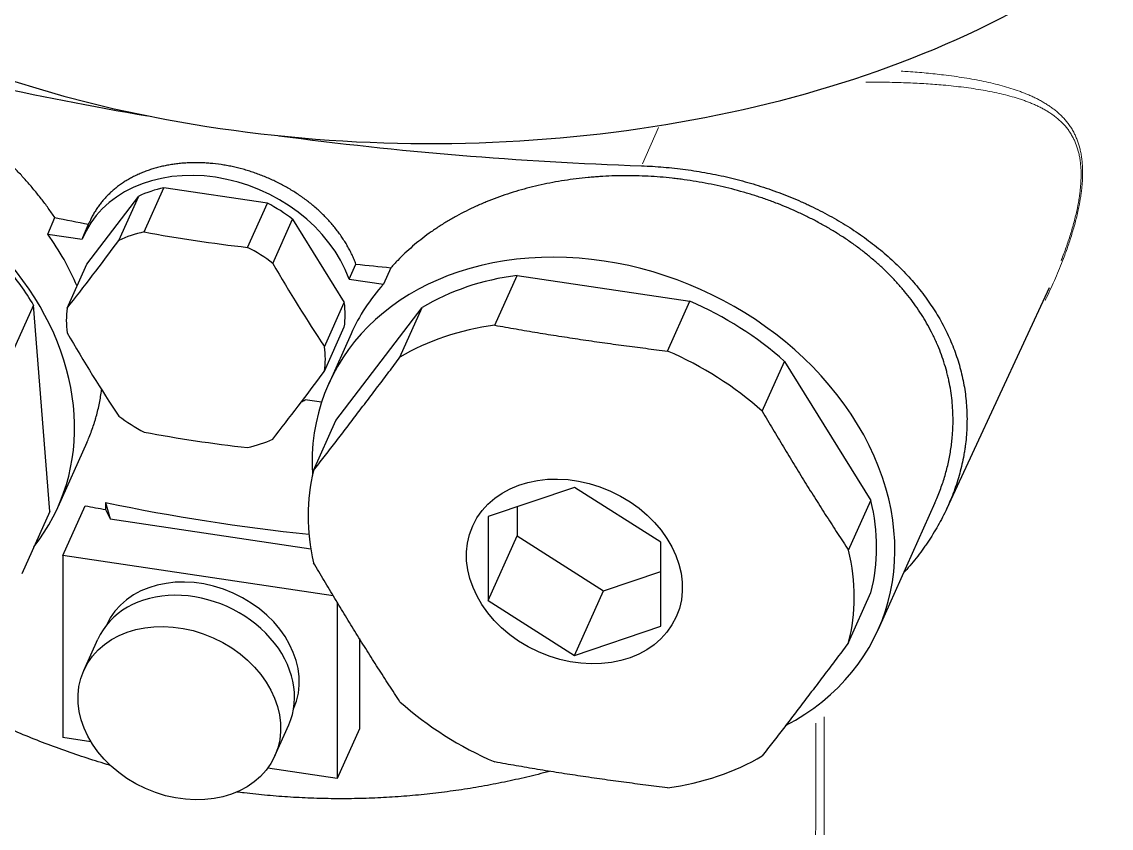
# Model space of a CAD drawing. Header units: millimetres. Extents: x 0 to 89100, y 0 to 63000.
# Drawn here: x 72121.01 to 72157.66, y 56230.15 to 56257.29 of the extents above; entities that cross this region are included whole.
import ezdxf

# ---------------------------------------------------------------- set-up
doc = ezdxf.new("R2010")
doc.units = ezdxf.units.MM
doc.header["$LTSCALE"] = 150
doc.layers.add('Visible', color=7, linetype='Continuous', lineweight=25)
doc.layers.add('Visible Narrow', color=7, linetype='Continuous', lineweight=18)

msp = doc.modelspace()

# ---------------------------------------------------------------- linework, layer by layer
at = {"layer": 'Visible'}
for p, q in [((72125.124, 56250.214), (72125.79, 56251.701)), ((72129.272, 56251.182), (72125.79, 56251.701)), ((72123.202, 56249.132), (72124.943, 56251.415)), ((72124.277, 56249.928), (72124.943, 56251.415)), ((72128.606, 56249.694), (72129.272, 56251.182)), ((72121.885, 56250.141), (72122.124, 56250.695)), ((72123.064, 56250.026), (72123.28, 56250.528)), ((72129.453, 56249.156), (72130.119, 56250.643)), ((72130.119, 56250.643), (72131.86, 56247.84)), ((72121.885, 56250.141), (72123.04, 56249.968)), ((72122.536, 56247.645), (72123.202, 56249.132)), ((72132.022, 56248.628), (72132.251, 56249.133)), ((72133.427, 56249.008), (72133.177, 56248.456)), ((72136.919, 56247.075), (72137.67, 56248.752)), ((72137.67, 56248.752), (72143.483, 56247.884)), ((72132.022, 56248.628), (72133.177, 56248.456)), ((72152.123, 56240.898), (72155.584, 56248.342)), ((72121.406, 56247.753), (72120.468, 56245.657)), ((72121.95, 56240.806), (72121.406, 56247.753)), ((72131.194, 56246.352), (72131.86, 56247.84)), ((72131.577, 56243.864), (72134.484, 56247.676)), ((72133.733, 56245.999), (72134.484, 56247.676)), ((72142.732, 56246.207), (72143.483, 56247.884)), ((72131.194, 56245.528), (72131.86, 56247.015)), ((72132.086, 56246.784), (72131.336, 56245.107)), ((72145.919, 56244.18), (72146.67, 56245.857)), ((72146.67, 56245.857), (72149.576, 56241.178)), ((72131.094, 56244.48), (72130.547, 56244.561)), ((72130.826, 56242.187), (72131.577, 56243.864)), ((72123.2, 56243.129), (72122.225, 56240.95)), ((72139.601, 56241.618), (72136.696, 56240.637)), ((72142.505, 56239.77), (72139.601, 56241.618)), ((72122.394, 56239.321), (72123.146, 56240.998)), ((72123.832, 56241.11), (72123.832, 56240.877)), ((72123.832, 56241.11), (72123.985, 56240.56)), ((72137.672, 56240.967), (72137.672, 56239.989)), ((72148.825, 56239.501), (72149.576, 56241.178)), ((72151.726, 56241.094), (72149.818, 56236.832)), ((72121.95, 56240.806), (72121.011, 56238.71)), ((72123.832, 56240.877), (72123.985, 56240.56)), ((72136.696, 56240.637), (72136.696, 56237.809)), ((72123.985, 56240.56), (72130.733, 56239.553)), ((72136.696, 56237.809), (72137.672, 56239.989)), ((72137.672, 56239.989), (72140.577, 56238.141)), ((72142.505, 56236.942), (72142.505, 56239.77)), ((72131.49, 56237.963), (72122.394, 56239.321)), ((72122.394, 56239.321), (72122.394, 56233.197)), ((72140.577, 56238.141), (72142.505, 56238.792)), ((72139.601, 56235.961), (72140.577, 56238.141)), ((72148.825, 56236.398), (72149.576, 56238.075)), ((72131.616, 56237.754), (72131.616, 56231.821)), ((72136.696, 56237.809), (72139.601, 56235.961)), ((72139.601, 56235.961), (72142.505, 56236.942)), ((72123.098, 56235.458), (72123.568, 56236.506)), ((72132.368, 56236.53), (72132.368, 56233.498)), ((72129.523, 56232.581), (72129.993, 56233.629)), ((72132.368, 56233.498), (72131.616, 56231.821)), ((72123.339, 56233.056), (72122.394, 56233.197)), ((72131.616, 56231.821), (72129.282, 56232.169))]:
    msp.add_line(p, q, dxfattribs=at)
for centre, major_axis, ratio, start_param, end_param in [((68289.516, 57194.934), (-6187.5, 0), 0.57735, 6.096202, 9.616876), ((68289.516, 57194.934), (6112.5, 0), 0.57735, 4.532673, 6.283185), ((72134.758, 56269.848), (-28.854, 0), 0.57735, 0.268979, 2.312349), ((72146.49, 56296.182), (-75, -0.203), 0.584246, 1.125084, 1.281998), ((72112.984, 56245.088), (-9.241, 4.138), 0.790511, 2.946395, 6.478383), ((72146.49, 56296.182), (-75, -0.203), 0.584246, 1.3429, 1.507409), ((72127.531, 56248.073), (-4.449, 1.992), 0.790511, 3.794546, 6.310606), ((72127.531, 56248.073), (4.107, -1.839), 0.790511, 2.322121, 2.547043), ((72127.531, 56248.073), (4.107, -1.839), 0.790511, 1.274924, 1.499846), ((72146.49, 56292.18), (-75, -0.203), 0.584246, 1.238341, 1.254277), ((72113.735, 56246.764), (-9.241, 4.138), 0.790511, 3.852385, 4.070811), ((72126.865, 56246.586), (4.107, -1.839), 0.790511, 2.322121, 2.547043), ((72134.289, 56266.534), (29.715, 0), 0.57735, 4.398861, 4.519981), ((72130.83, 56265.366), (-15.949, -25.072), 0.111701, 0.859254, 0.980374), ((72126.865, 56246.586), (4.107, -1.839), 0.790511, 1.274924, 1.499846), ((72140.577, 56240.969), (-9.241, 4.138), 0.790511, 2.586185, 6.673441), ((72112.984, 56245.088), (-9.07, 4.061), 0.790511, 3.986298, 4.157772), ((72137.747, 56264.334), (-9.506, 28.153), 0.465649, 1.97648, 2.0976), ((72146.49, 56292.18), (-75, -0.203), 0.584246, 1.378208, 1.394152), ((72140.577, 56240.969), (8.659, -3.877), 0.790511, 2.232945, 2.63622), ((72141.327, 56242.646), (-9.241, 4.138), 0.790511, 6.034341, 6.283185), ((72126.865, 56246.586), (-4.107, 1.839), 0.790511, 0.227726, 0.452648), ((72127.531, 56248.073), (4.107, -1.839), 0.790511, 0.227726, 0.452648), ((72140.577, 56240.969), (8.659, -3.877), 0.790511, 1.185747, 1.589022), ((72130.83, 56261.998), (-9.506, 28.153), 0.465649, 1.97648, 2.0976), ((72139.826, 56239.292), (-8.659, 3.877), 0.790511, 5.374537, 5.777812), ((72126.865, 56246.586), (4.107, -1.839), 0.790511, 0.227726, 0.452648), ((72139.826, 56239.292), (-8.659, 3.877), 0.790511, 4.32734, 4.730615), ((72137.747, 56260.966), (-15.949, -25.072), 0.111701, 0.859254, 0.980374), ((72127.531, 56248.073), (-4.449, 1.992), 0.790511, 2.567968, 2.604143), ((72126.865, 56246.586), (4.107, -1.839), 0.790511, 4.416516, 4.641438), ((72134.289, 56259.798), (-29.715, 0), 0.57735, 1.257269, 1.378388), ((72126.865, 56246.586), (-4.107, 1.839), 0.790511, 2.322121, 2.547043), ((72139.826, 56239.292), (-8.659, 3.877), 0.790511, 0.13855, 0.541824), ((72146.49, 56282.149), (-75, 0), 0.57735, 1.254286, 1.263947), ((72146.49, 56317.692), (46.871, 66.057), 0.886369, 3.509754, 3.604121), ((72140.577, 56240.969), (8.659, -3.877), 0.790511, 0.13855, 0.541824), ((72139.826, 56239.292), (8.659, -3.877), 0.790511, 0.13855, 0.541824), ((72127.005, 56235.571), (-3.149, 1.41), 0.790511, 3.141624, 6.283154), ((72126.78, 56235.068), (3.212, -1.438), 0.790511, 0, 3.141593), ((72139.826, 56239.292), (8.659, -3.877), 0.790511, 4.32734, 4.730615), ((72139.826, 56239.292), (8.659, -3.877), 0.790511, 5.374537, 5.777812)]:
    msp.add_ellipse(centre, major_axis=major_axis, ratio=ratio, start_param=start_param, end_param=end_param, dxfattribs=at)
for centre, major_axis in [((72139.601, 56238.789), (3.423, -1.532)), ((72126.311, 56234.02), (-3.212, 1.438))]:
    msp.add_ellipse(centre, major_axis=major_axis, ratio=0.790511, dxfattribs=at)
for points, knots in [([(72122.124, 56250.695), (72122.052, 56250.802), (72121.978, 56250.908), (72121.901, 56251.014), (72121.825, 56251.119), (72121.747, 56251.224), (72121.666, 56251.328), (72121.586, 56251.431), (72121.504, 56251.534), (72121.419, 56251.635), (72121.335, 56251.736), (72121.25, 56251.837), (72121.162, 56251.936), (72121.118, 56251.985), (72121.074, 56252.035), (72121.029, 56252.083), (72120.985, 56252.132), (72120.94, 56252.181), (72120.894, 56252.229), (72120.803, 56252.326), (72120.71, 56252.422), (72120.615, 56252.517), (72120.52, 56252.612), (72120.423, 56252.706), (72120.325, 56252.799), (72120.227, 56252.891), (72120.127, 56252.983), (72120.025, 56253.073), (72119.924, 56253.163), (72119.82, 56253.252), (72119.716, 56253.34), (72119.611, 56253.428), (72119.505, 56253.514), (72119.398, 56253.599), (72119.29, 56253.683), (72119.182, 56253.767), (72119.072, 56253.848), (72118.962, 56253.93), (72118.852, 56254.01), (72118.74, 56254.089), (72118.628, 56254.167), (72118.515, 56254.244), (72118.401, 56254.32), (72118.288, 56254.395), (72118.173, 56254.468), (72118.058, 56254.54), (72118, 56254.576), (72117.943, 56254.611), (72117.885, 56254.646), (72117.827, 56254.681), (72117.768, 56254.716), (72117.71, 56254.75), (72117.593, 56254.819), (72117.476, 56254.885), (72117.357, 56254.95), (72117.239, 56255.016), (72117.12, 56255.079), (72117, 56255.141), (72116.88, 56255.202), (72116.76, 56255.262), (72116.639, 56255.32), (72116.518, 56255.378), (72116.397, 56255.435), (72116.276, 56255.489), (72116.154, 56255.543), (72116.033, 56255.596), (72115.91, 56255.647), (72115.788, 56255.698), (72115.666, 56255.746), (72115.543, 56255.793), (72115.421, 56255.84), (72115.298, 56255.886), (72115.175, 56255.929), (72115.053, 56255.972), (72114.93, 56256.013), (72114.807, 56256.053), (72114.684, 56256.092), (72114.562, 56256.13), (72114.439, 56256.165), (72114.316, 56256.201), (72114.194, 56256.234), (72114.071, 56256.266), (72113.949, 56256.297), (72113.827, 56256.327), (72113.705, 56256.355), (72113.583, 56256.382), (72113.462, 56256.408), (72113.34, 56256.432), (72113.219, 56256.455), (72113.098, 56256.477), (72112.978, 56256.497), (72112.918, 56256.507), (72112.858, 56256.516), (72112.798, 56256.525), (72112.738, 56256.534), (72112.678, 56256.542), (72112.618, 56256.55), (72112.499, 56256.565), (72112.38, 56256.579), (72112.262, 56256.591), (72112.143, 56256.602), (72112.025, 56256.612), (72111.907, 56256.62), (72111.79, 56256.627), (72111.673, 56256.633), (72111.557, 56256.636), (72111.441, 56256.639), (72111.326, 56256.641), (72111.211, 56256.64), (72111.097, 56256.639), (72110.983, 56256.636), (72110.87, 56256.631), (72110.758, 56256.626), (72110.646, 56256.619), (72110.535, 56256.61), (72110.425, 56256.601), (72110.315, 56256.59), (72110.207, 56256.577), (72110.099, 56256.563), (72109.992, 56256.548), (72109.886, 56256.53), (72109.781, 56256.513), (72109.676, 56256.494), (72109.573, 56256.472), (72109.47, 56256.451), (72109.369, 56256.427), (72109.269, 56256.401), (72109.169, 56256.376), (72109.07, 56256.348), (72108.973, 56256.319), (72108.875, 56256.289), (72108.778, 56256.257), (72108.683, 56256.223), (72108.588, 56256.189), (72108.494, 56256.153), (72108.402, 56256.115), (72108.31, 56256.077), (72108.219, 56256.036), (72108.13, 56255.994), (72108.041, 56255.952), (72107.953, 56255.907), (72107.867, 56255.861), (72107.781, 56255.815), (72107.697, 56255.766), (72107.614, 56255.716), (72107.532, 56255.665), (72107.451, 56255.613), (72107.372, 56255.558), (72107.293, 56255.504), (72107.216, 56255.448), (72107.141, 56255.389), (72107.066, 56255.331), (72106.992, 56255.271), (72106.921, 56255.209), (72106.85, 56255.147), (72106.78, 56255.083), (72106.713, 56255.017), (72106.646, 56254.952), (72106.581, 56254.884), (72106.517, 56254.814), (72106.454, 56254.745), (72106.392, 56254.673), (72106.332, 56254.6), (72106.273, 56254.526), (72106.215, 56254.451), (72106.159, 56254.373), (72106.104, 56254.296), (72106.05, 56254.217), (72105.999, 56254.136), (72105.948, 56254.055), (72105.898, 56253.972), (72105.851, 56253.887), (72105.804, 56253.803), (72105.76, 56253.717), (72105.717, 56253.629), (72105.694, 56253.582), (72105.672, 56253.535), (72105.651, 56253.487)], [0, 0, 0, 0, 0.547644, 0.547644, 0.547644, 1.094741, 1.094741, 1.094741, 1.640833, 1.640833, 1.640833, 2.185491, 2.185491, 2.185491, 2.457159, 2.457159, 2.457159, 2.728789, 2.728789, 2.728789, 3.27345, 3.27345, 3.27345, 3.819671, 3.819671, 3.819671, 4.367033, 4.367033, 4.367033, 4.915084, 4.915084, 4.915084, 5.463354, 5.463354, 5.463354, 6.011361, 6.011361, 6.011361, 6.558632, 6.558632, 6.558632, 7.104713, 7.104713, 7.104713, 7.649179, 7.649179, 7.649179, 7.920721, 7.920721, 7.920721, 8.192309, 8.192309, 8.192309, 8.736022, 8.736022, 8.736022, 9.280095, 9.280095, 9.280095, 9.824087, 9.824087, 9.824087, 10.367559, 10.367559, 10.367559, 10.910508, 10.910508, 10.910508, 11.453615, 11.453615, 11.453615, 11.996536, 11.996536, 11.996536, 12.539395, 12.539395, 12.539395, 13.082219, 13.082219, 13.082219, 13.625021, 13.625021, 13.625021, 14.167842, 14.167842, 14.167842, 14.710926, 14.710926, 14.710926, 15.254109, 15.254109, 15.254109, 15.525609, 15.525609, 15.525609, 15.797128, 15.797128, 15.797128, 16.341468, 16.341468, 16.341468, 16.887358, 16.887358, 16.887358, 17.434433, 17.434433, 17.434433, 17.982297, 17.982297, 17.982297, 18.53053, 18.53053, 18.53053, 19.078704, 19.078704, 19.078704, 19.626388, 19.626388, 19.626388, 20.173162, 20.173162, 20.173162, 20.718623, 20.718623, 20.718623, 21.2624, 21.2624, 21.2624, 21.806164, 21.806164, 21.806164, 22.351644, 22.351644, 22.351644, 22.898431, 22.898431, 22.898431, 23.446093, 23.446093, 23.446093, 23.994184, 23.994184, 23.994184, 24.542258, 24.542258, 24.542258, 25.089877, 25.089877, 25.089877, 25.636625, 25.636625, 25.636625, 26.182115, 26.182115, 26.182115, 26.726004, 26.726004, 26.726004, 27.269607, 27.269607, 27.269607, 27.814874, 27.814874, 27.814874, 28.361352, 28.361352, 28.361352, 28.908552, 28.908552, 28.908552, 29.455976, 29.455976, 29.455976, 30.003137, 30.003137, 30.003137, 30.294531, 30.294531, 30.294531, 30.294531]), ([(72132.251, 56249.133), (72132.232, 56249.185), (72132.211, 56249.237), (72132.189, 56249.289), (72132.167, 56249.34), (72132.144, 56249.392), (72132.12, 56249.443), (72132.096, 56249.494), (72132.07, 56249.545), (72132.044, 56249.595), (72132.018, 56249.646), (72131.99, 56249.696), (72131.961, 56249.746), (72131.933, 56249.796), (72131.903, 56249.845), (72131.872, 56249.894), (72131.842, 56249.943), (72131.81, 56249.992), (72131.777, 56250.04), (72131.761, 56250.064), (72131.744, 56250.088), (72131.728, 56250.112), (72131.711, 56250.136), (72131.694, 56250.159), (72131.676, 56250.183), (72131.641, 56250.23), (72131.606, 56250.277), (72131.569, 56250.324), (72131.532, 56250.37), (72131.494, 56250.416), (72131.455, 56250.462), (72131.416, 56250.508), (72131.376, 56250.553), (72131.335, 56250.597), (72131.294, 56250.642), (72131.253, 56250.686), (72131.21, 56250.73), (72131.167, 56250.773), (72131.124, 56250.816), (72131.079, 56250.859), (72131.035, 56250.901), (72130.989, 56250.943), (72130.943, 56250.984), (72130.897, 56251.025), (72130.85, 56251.066), (72130.802, 56251.106), (72130.754, 56251.146), (72130.706, 56251.185), (72130.657, 56251.223), (72130.608, 56251.261), (72130.558, 56251.299), (72130.507, 56251.336), (72130.482, 56251.354), (72130.457, 56251.373), (72130.431, 56251.391), (72130.406, 56251.409), (72130.38, 56251.427), (72130.354, 56251.444), (72130.303, 56251.48), (72130.25, 56251.514), (72130.197, 56251.548), (72130.144, 56251.583), (72130.09, 56251.616), (72130.035, 56251.648), (72129.981, 56251.681), (72129.925, 56251.713), (72129.87, 56251.744), (72129.814, 56251.775), (72129.757, 56251.805), (72129.701, 56251.835), (72129.644, 56251.864), (72129.586, 56251.893), (72129.528, 56251.921), (72129.471, 56251.948), (72129.412, 56251.975), (72129.354, 56252.001), (72129.295, 56252.027), (72129.236, 56252.052), (72129.177, 56252.077), (72129.117, 56252.101), (72129.058, 56252.124), (72128.998, 56252.146), (72128.938, 56252.169), (72128.878, 56252.19), (72128.818, 56252.211), (72128.788, 56252.221), (72128.757, 56252.231), (72128.727, 56252.241), (72128.697, 56252.251), (72128.667, 56252.26), (72128.636, 56252.269), (72128.576, 56252.288), (72128.515, 56252.306), (72128.454, 56252.323), (72128.332, 56252.356), (72128.209, 56252.386), (72128.086, 56252.412), (72128.025, 56252.425), (72127.963, 56252.437), (72127.902, 56252.448), (72127.84, 56252.459), (72127.779, 56252.469), (72127.717, 56252.479), (72127.594, 56252.497), (72127.471, 56252.511), (72127.348, 56252.522), (72127.287, 56252.527), (72127.226, 56252.532), (72127.164, 56252.535), (72127.103, 56252.538), (72127.043, 56252.541), (72126.982, 56252.542), (72126.861, 56252.545), (72126.74, 56252.543), (72126.62, 56252.538), (72126.56, 56252.535), (72126.5, 56252.532), (72126.441, 56252.527), (72126.381, 56252.522), (72126.322, 56252.517), (72126.263, 56252.51), (72126.204, 56252.503), (72126.146, 56252.496), (72126.088, 56252.487), (72126.03, 56252.478), (72125.973, 56252.469), (72125.915, 56252.458), (72125.858, 56252.447), (72125.802, 56252.436), (72125.746, 56252.423), (72125.69, 56252.411), (72125.634, 56252.397), (72125.58, 56252.382), (72125.525, 56252.368), (72125.471, 56252.352), (72125.417, 56252.336), (72125.364, 56252.319), (72125.311, 56252.302), (72125.259, 56252.284), (72125.233, 56252.275), (72125.207, 56252.265), (72125.181, 56252.256), (72125.155, 56252.246), (72125.13, 56252.236), (72125.105, 56252.226), (72125.054, 56252.206), (72125.003, 56252.185), (72124.954, 56252.163), (72124.904, 56252.141), (72124.855, 56252.118), (72124.807, 56252.094), (72124.759, 56252.07), (72124.712, 56252.045), (72124.665, 56252.019), (72124.618, 56251.993), (72124.572, 56251.966), (72124.527, 56251.939), (72124.482, 56251.911), (72124.438, 56251.883), (72124.394, 56251.853), (72124.351, 56251.824), (72124.308, 56251.794), (72124.267, 56251.763), (72124.225, 56251.732), (72124.184, 56251.7), (72124.145, 56251.667), (72124.105, 56251.635), (72124.066, 56251.601), (72124.029, 56251.567), (72123.991, 56251.533), (72123.954, 56251.498), (72123.918, 56251.463), (72123.901, 56251.445), (72123.883, 56251.427), (72123.866, 56251.409), (72123.848, 56251.391), (72123.831, 56251.372), (72123.814, 56251.354), (72123.78, 56251.317), (72123.748, 56251.279), (72123.716, 56251.24), (72123.684, 56251.202), (72123.653, 56251.162), (72123.624, 56251.122), (72123.594, 56251.082), (72123.565, 56251.042), (72123.537, 56251), (72123.51, 56250.959), (72123.483, 56250.917), (72123.458, 56250.874), (72123.432, 56250.832), (72123.408, 56250.788), (72123.384, 56250.745), (72123.361, 56250.701), (72123.339, 56250.656), (72123.318, 56250.611), (72123.305, 56250.584), (72123.292, 56250.556), (72123.28, 56250.528)], [0, 0, 0, 0, 0.256814, 0.256814, 0.256814, 0.513728, 0.513728, 0.513728, 0.77053, 0.77053, 0.77053, 1.027013, 1.027013, 1.027013, 1.282976, 1.282976, 1.282976, 1.538232, 1.538232, 1.538232, 1.665541, 1.665541, 1.665541, 1.792857, 1.792857, 1.792857, 2.048122, 2.048122, 2.048122, 2.30409, 2.30409, 2.30409, 2.560575, 2.560575, 2.560575, 2.817378, 2.817378, 2.817378, 3.07429, 3.07429, 3.07429, 3.331103, 3.331103, 3.331103, 3.587609, 3.587609, 3.587609, 3.843607, 3.843607, 3.843607, 4.098911, 4.098911, 4.098911, 4.226249, 4.226249, 4.226249, 4.353539, 4.353539, 4.353539, 4.608755, 4.608755, 4.608755, 4.864686, 4.864686, 4.864686, 5.121146, 5.121146, 5.121146, 5.377937, 5.377937, 5.377937, 5.634849, 5.634849, 5.634849, 5.891672, 5.891672, 5.891672, 6.148199, 6.148199, 6.148199, 6.404229, 6.404229, 6.404229, 6.659574, 6.659574, 6.659574, 6.786937, 6.786937, 6.786937, 6.914156, 6.914156, 6.914156, 7.168678, 7.168678, 7.168678, 7.67759, 7.67759, 7.67759, 7.932004, 7.932004, 7.932004, 8.186406, 8.186406, 8.186406, 8.695252, 8.695252, 8.695252, 8.949838, 8.949838, 8.949838, 9.204386, 9.204386, 9.204386, 9.714463, 9.714463, 9.714463, 9.97056, 9.97056, 9.97056, 10.227132, 10.227132, 10.227132, 10.483977, 10.483977, 10.483977, 10.740887, 10.740887, 10.740887, 10.99765, 10.99765, 10.99765, 11.254061, 11.254061, 11.254061, 11.50992, 11.50992, 11.50992, 11.765043, 11.765043, 11.765043, 11.892304, 11.892304, 11.892304, 12.019694, 12.019694, 12.019694, 12.275086, 12.275086, 12.275086, 12.531151, 12.531151, 12.531151, 12.787702, 12.787702, 12.787702, 13.044537, 13.044537, 13.044537, 13.301447, 13.301447, 13.301447, 13.558224, 13.558224, 13.558224, 13.81466, 13.81466, 13.81466, 14.070556, 14.070556, 14.070556, 14.32573, 14.32573, 14.32573, 14.453004, 14.453004, 14.453004, 14.580324, 14.580324, 14.580324, 14.83541, 14.83541, 14.83541, 15.090934, 15.090934, 15.090934, 15.3467, 15.3467, 15.3467, 15.602505, 15.602505, 15.602505, 15.858147, 15.858147, 15.858147, 16.113426, 16.113426, 16.113426, 16.270442, 16.270442, 16.270442, 16.270442]), ([(72141.857, 56252.439), (72142.105, 56252.43), (72142.352, 56252.416), (72142.599, 56252.395), (72142.723, 56252.384), (72142.847, 56252.373), (72142.97, 56252.359), (72143.093, 56252.346), (72143.216, 56252.331), (72143.339, 56252.314), (72143.462, 56252.298), (72143.585, 56252.28), (72143.707, 56252.26), (72143.83, 56252.241), (72143.953, 56252.22), (72144.075, 56252.197), (72144.197, 56252.174), (72144.319, 56252.15), (72144.44, 56252.125), (72144.562, 56252.099), (72144.683, 56252.072), (72144.804, 56252.043), (72144.924, 56252.015), (72145.045, 56251.985), (72145.164, 56251.953), (72145.284, 56251.921), (72145.403, 56251.888), (72145.521, 56251.854), (72145.639, 56251.819), (72145.757, 56251.783), (72145.874, 56251.746), (72145.99, 56251.709), (72146.106, 56251.67), (72146.221, 56251.63), (72146.336, 56251.589), (72146.451, 56251.548), (72146.564, 56251.505), (72146.677, 56251.462), (72146.789, 56251.418), (72146.9, 56251.372), (72147.011, 56251.326), (72147.121, 56251.279), (72147.23, 56251.231), (72147.285, 56251.207), (72147.339, 56251.183), (72147.393, 56251.158), (72147.446, 56251.133), (72147.5, 56251.108), (72147.553, 56251.083), (72147.66, 56251.032), (72147.766, 56250.98), (72147.871, 56250.926), (72147.976, 56250.872), (72148.08, 56250.817), (72148.183, 56250.761), (72148.286, 56250.704), (72148.387, 56250.647), (72148.488, 56250.588), (72148.589, 56250.528), (72148.688, 56250.468), (72148.786, 56250.406), (72148.884, 56250.345), (72148.981, 56250.282), (72149.076, 56250.217), (72149.172, 56250.153), (72149.266, 56250.087), (72149.358, 56250.021), (72149.451, 56249.954), (72149.542, 56249.886), (72149.632, 56249.817), (72149.721, 56249.748), (72149.809, 56249.678), (72149.896, 56249.606), (72149.982, 56249.535), (72150.067, 56249.462), (72150.15, 56249.389), (72150.233, 56249.315), (72150.314, 56249.241), (72150.394, 56249.165), (72150.473, 56249.09), (72150.551, 56249.013), (72150.627, 56248.936), (72150.703, 56248.858), (72150.778, 56248.779), (72150.85, 56248.7), (72150.923, 56248.62), (72150.994, 56248.539), (72151.063, 56248.457), (72151.133, 56248.374), (72151.201, 56248.291), (72151.266, 56248.207), (72151.332, 56248.123), (72151.396, 56248.037), (72151.458, 56247.951), (72151.52, 56247.865), (72151.58, 56247.777), (72151.638, 56247.689), (72151.697, 56247.601), (72151.753, 56247.512), (72151.807, 56247.422), (72151.861, 56247.332), (72151.913, 56247.241), (72151.963, 56247.15), (72152.013, 56247.058), (72152.061, 56246.966), (72152.106, 56246.873), (72152.152, 56246.78), (72152.195, 56246.686), (72152.237, 56246.592), (72152.278, 56246.498), (72152.317, 56246.403), (72152.354, 56246.308), (72152.391, 56246.213), (72152.425, 56246.117), (72152.458, 56246.021), (72152.49, 56245.924), (72152.52, 56245.827), (72152.548, 56245.73), (72152.576, 56245.632), (72152.602, 56245.534), (72152.626, 56245.435), (72152.649, 56245.336), (72152.671, 56245.237), (72152.69, 56245.137), (72152.709, 56245.037), (72152.725, 56244.936), (72152.74, 56244.835), (72152.754, 56244.735), (72152.766, 56244.633), (72152.776, 56244.532), (72152.786, 56244.43), (72152.793, 56244.329), (72152.798, 56244.227), (72152.803, 56244.125), (72152.806, 56244.023), (72152.806, 56243.921), (72152.806, 56243.819), (72152.804, 56243.716), (72152.8, 56243.614), (72152.796, 56243.512), (72152.789, 56243.41), (72152.78, 56243.308), (72152.771, 56243.206), (72152.759, 56243.104), (72152.746, 56243.003), (72152.739, 56242.952), (72152.732, 56242.902), (72152.724, 56242.851), (72152.716, 56242.8), (72152.707, 56242.75), (72152.698, 56242.699), (72152.68, 56242.598), (72152.659, 56242.497), (72152.637, 56242.396), (72152.614, 56242.295), (72152.589, 56242.194), (72152.561, 56242.093), (72152.534, 56241.992), (72152.504, 56241.892), (72152.472, 56241.792), (72152.44, 56241.692), (72152.406, 56241.592), (72152.369, 56241.492), (72152.333, 56241.393), (72152.294, 56241.294), (72152.253, 56241.196), (72152.213, 56241.097), (72152.17, 56240.999), (72152.124, 56240.902), (72152.079, 56240.805), (72152.032, 56240.708), (72151.983, 56240.612), (72151.933, 56240.516), (72151.882, 56240.421), (72151.828, 56240.327), (72151.775, 56240.233), (72151.72, 56240.139), (72151.662, 56240.047), (72151.605, 56239.954), (72151.546, 56239.863), (72151.485, 56239.772), (72151.455, 56239.727), (72151.424, 56239.682), (72151.392, 56239.637), (72151.361, 56239.592), (72151.329, 56239.547), (72151.297, 56239.503), (72151.232, 56239.414), (72151.165, 56239.326), (72151.096, 56239.239), (72151.027, 56239.151), (72150.957, 56239.065), (72150.884, 56238.98), (72150.815, 56238.898), (72150.743, 56238.817), (72150.671, 56238.737)], [0, 0, 0, 0, 0.992128, 0.992128, 0.992128, 1.48835, 1.48835, 1.48835, 1.984511, 1.984511, 1.984511, 2.481689, 2.481689, 2.481689, 2.980163, 2.980163, 2.980163, 3.479687, 3.479687, 3.479687, 3.979993, 3.979993, 3.979993, 4.480793, 4.480793, 4.480793, 4.981792, 4.981792, 4.981792, 5.482687, 5.482687, 5.482687, 5.983175, 5.983175, 5.983175, 6.482958, 6.482958, 6.482958, 6.981751, 6.981751, 6.981751, 7.479281, 7.479281, 7.479281, 7.727495, 7.727495, 7.727495, 7.975713, 7.975713, 7.975713, 8.473268, 8.473268, 8.473268, 8.972089, 8.972089, 8.972089, 9.471888, 9.471888, 9.471888, 9.972362, 9.972362, 9.972362, 10.473204, 10.473204, 10.473204, 10.974102, 10.974102, 10.974102, 11.474749, 11.474749, 11.474749, 11.974849, 11.974849, 11.974849, 12.47412, 12.47412, 12.47412, 12.9723, 12.9723, 12.9723, 13.469157, 13.469157, 13.469157, 13.965938, 13.965938, 13.965938, 14.464216, 14.464216, 14.464216, 14.963673, 14.963673, 14.963673, 15.463965, 15.463965, 15.463965, 15.964741, 15.964741, 15.964741, 16.465651, 16.465651, 16.465651, 16.96635, 16.96635, 16.96635, 17.466505, 17.466505, 17.466505, 17.965807, 17.965807, 17.965807, 18.463974, 18.463974, 18.463974, 18.960764, 18.960764, 18.960764, 19.457641, 19.457641, 19.457641, 19.956017, 19.956017, 19.956017, 20.45557, 20.45557, 20.45557, 20.955954, 20.955954, 20.955954, 21.456803, 21.456803, 21.456803, 21.957743, 21.957743, 21.957743, 22.458399, 22.458399, 22.458399, 22.958406, 22.958406, 22.958406, 23.457416, 23.457416, 23.457416, 23.955108, 23.955108, 23.955108, 24.203369, 24.203369, 24.203369, 24.451555, 24.451555, 24.451555, 24.949044, 24.949044, 24.949044, 25.447827, 25.447827, 25.447827, 25.947626, 25.947626, 25.947626, 26.448127, 26.448127, 26.448127, 26.948991, 26.948991, 26.948991, 27.449865, 27.449865, 27.449865, 27.950387, 27.950387, 27.950387, 28.450192, 28.450192, 28.450192, 28.948926, 28.948926, 28.948926, 29.446249, 29.446249, 29.446249, 29.694369, 29.694369, 29.694369, 29.942738, 29.942738, 29.942738, 30.440486, 30.440486, 30.440486, 30.939396, 30.939396, 30.939396, 31.419225, 31.419225, 31.419225, 31.419225]), ([(72152.337, 56243.878), (72152.337, 56243.989), (72152.334, 56244.1), (72152.328, 56244.21), (72152.323, 56244.321), (72152.314, 56244.431), (72152.302, 56244.541), (72152.291, 56244.651), (72152.277, 56244.76), (72152.259, 56244.869), (72152.242, 56244.979), (72152.222, 56245.087), (72152.199, 56245.196), (72152.188, 56245.25), (72152.176, 56245.304), (72152.163, 56245.358), (72152.15, 56245.411), (72152.137, 56245.465), (72152.122, 56245.519), (72152.094, 56245.626), (72152.063, 56245.732), (72152.028, 56245.838), (72151.994, 56245.944), (72151.958, 56246.05), (72151.918, 56246.154), (72151.879, 56246.258), (72151.836, 56246.362), (72151.792, 56246.465), (72151.769, 56246.516), (72151.746, 56246.567), (72151.722, 56246.618), (72151.699, 56246.669), (72151.674, 56246.72), (72151.649, 56246.77), (72151.599, 56246.872), (72151.546, 56246.972), (72151.491, 56247.071), (72151.435, 56247.171), (72151.377, 56247.269), (72151.316, 56247.367), (72151.256, 56247.464), (72151.193, 56247.561), (72151.127, 56247.656), (72151.061, 56247.752), (72150.993, 56247.846), (72150.923, 56247.939), (72150.853, 56248.032), (72150.78, 56248.124), (72150.705, 56248.214), (72150.63, 56248.305), (72150.553, 56248.394), (72150.473, 56248.482), (72150.394, 56248.57), (72150.313, 56248.656), (72150.229, 56248.741), (72150.146, 56248.826), (72150.06, 56248.909), (72149.972, 56248.992), (72149.884, 56249.074), (72149.794, 56249.156), (72149.702, 56249.235), (72149.61, 56249.315), (72149.516, 56249.394), (72149.42, 56249.471), (72149.324, 56249.548), (72149.226, 56249.624), (72149.126, 56249.698), (72149.025, 56249.772), (72148.923, 56249.845), (72148.82, 56249.916), (72148.716, 56249.987), (72148.611, 56250.057), (72148.504, 56250.125), (72148.397, 56250.193), (72148.288, 56250.26), (72148.178, 56250.324), (72148.067, 56250.389), (72147.956, 56250.452), (72147.843, 56250.514), (72147.73, 56250.575), (72147.615, 56250.635), (72147.5, 56250.693), (72147.384, 56250.751), (72147.267, 56250.807), (72147.15, 56250.861), (72146.914, 56250.97), (72146.673, 56251.073), (72146.427, 56251.168), (72146.303, 56251.216), (72146.179, 56251.262), (72146.053, 56251.307), (72145.927, 56251.351), (72145.8, 56251.394), (72145.673, 56251.435), (72145.545, 56251.476), (72145.416, 56251.515), (72145.286, 56251.552), (72145.157, 56251.59), (72145.026, 56251.625), (72144.895, 56251.659), (72144.764, 56251.693), (72144.632, 56251.724), (72144.499, 56251.754), (72144.367, 56251.784), (72144.234, 56251.812), (72144.1, 56251.838), (72143.967, 56251.864), (72143.833, 56251.889), (72143.699, 56251.911), (72143.565, 56251.933), (72143.43, 56251.954), (72143.296, 56251.972), (72143.229, 56251.981), (72143.161, 56251.99), (72143.094, 56251.998), (72143.027, 56252.007), (72142.959, 56252.014), (72142.892, 56252.022), (72142.757, 56252.036), (72142.622, 56252.049), (72142.486, 56252.06), (72142.351, 56252.071), (72142.216, 56252.08), (72142.08, 56252.086), (72141.945, 56252.093), (72141.81, 56252.098), (72141.674, 56252.102), (72141.539, 56252.105), (72141.404, 56252.106), (72141.268, 56252.105), (72141.133, 56252.104), (72140.998, 56252.101), (72140.863, 56252.097), (72140.729, 56252.092), (72140.594, 56252.085), (72140.46, 56252.077), (72140.393, 56252.072), (72140.326, 56252.068), (72140.259, 56252.062), (72140.192, 56252.057), (72140.126, 56252.051), (72140.059, 56252.045), (72139.926, 56252.033), (72139.793, 56252.018), (72139.66, 56252.001), (72139.527, 56251.985), (72139.395, 56251.966), (72139.264, 56251.946), (72139.132, 56251.925), (72139.001, 56251.903), (72138.871, 56251.878), (72138.74, 56251.854), (72138.61, 56251.827), (72138.482, 56251.798), (72138.353, 56251.77), (72138.225, 56251.739), (72138.098, 56251.707), (72137.971, 56251.674), (72137.846, 56251.64), (72137.721, 56251.603), (72137.597, 56251.567), (72137.473, 56251.529), (72137.351, 56251.488), (72137.229, 56251.448), (72137.109, 56251.406), (72136.99, 56251.362), (72136.871, 56251.318), (72136.753, 56251.272), (72136.637, 56251.225), (72136.579, 56251.201), (72136.521, 56251.177), (72136.464, 56251.152), (72136.407, 56251.127), (72136.35, 56251.102), (72136.294, 56251.076), (72136.181, 56251.025), (72136.069, 56250.972), (72135.959, 56250.917), (72135.848, 56250.861), (72135.739, 56250.804), (72135.632, 56250.746), (72135.525, 56250.687), (72135.419, 56250.626), (72135.315, 56250.563), (72135.211, 56250.501), (72135.109, 56250.436), (72135.009, 56250.37), (72134.908, 56250.304), (72134.81, 56250.236), (72134.713, 56250.167), (72134.617, 56250.097), (72134.522, 56250.026), (72134.43, 56249.953), (72134.338, 56249.88), (72134.247, 56249.806), (72134.159, 56249.73), (72134.071, 56249.654), (72133.985, 56249.577), (72133.901, 56249.498), (72133.818, 56249.419), (72133.736, 56249.339), (72133.657, 56249.257), (72133.618, 56249.216), (72133.579, 56249.175), (72133.54, 56249.134), (72133.502, 56249.092), (72133.464, 56249.05), (72133.427, 56249.008)], [0, 0, 0, 0, 0.542884, 0.542884, 0.542884, 1.085794, 1.085794, 1.085794, 1.628685, 1.628685, 1.628685, 2.17173, 2.17173, 2.17173, 2.443161, 2.443161, 2.443161, 2.714596, 2.714596, 2.714596, 3.25791, 3.25791, 3.25791, 3.801433, 3.801433, 3.801433, 4.344685, 4.344685, 4.344685, 4.616109, 4.616109, 4.616109, 4.887813, 4.887813, 4.887813, 5.43222, 5.43222, 5.43222, 5.97764, 5.97764, 5.97764, 6.523652, 6.523652, 6.523652, 7.069803, 7.069803, 7.069803, 7.61562, 7.61562, 7.61562, 8.160623, 8.160623, 8.160623, 8.704343, 8.704343, 8.704343, 9.247772, 9.247772, 9.247772, 9.792838, 9.792838, 9.792838, 10.339235, 10.339235, 10.339235, 10.886587, 10.886587, 10.886587, 11.434483, 11.434483, 11.434483, 11.982493, 11.982493, 11.982493, 12.530177, 12.530177, 12.530177, 13.077096, 13.077096, 13.077096, 13.622819, 13.622819, 13.622819, 14.16694, 14.16694, 14.16694, 15.255235, 15.255235, 15.255235, 15.801595, 15.801595, 15.801595, 16.348946, 16.348946, 16.348946, 16.896867, 16.896867, 16.896867, 17.444928, 17.444928, 17.444928, 17.992698, 17.992698, 17.992698, 18.539757, 18.539757, 18.539757, 19.085704, 19.085704, 19.085704, 19.630171, 19.630171, 19.630171, 19.901745, 19.901745, 19.901745, 20.173136, 20.173136, 20.173136, 20.715964, 20.715964, 20.715964, 21.258691, 21.258691, 21.258691, 21.801401, 21.801401, 21.801401, 22.344126, 22.344126, 22.344126, 22.887104, 22.887104, 22.887104, 23.430209, 23.430209, 23.430209, 23.701677, 23.701677, 23.701677, 23.973126, 23.973126, 23.973126, 24.517356, 24.517356, 24.517356, 25.063208, 25.063208, 25.063208, 25.610259, 25.610259, 25.610259, 26.158056, 26.158056, 26.158056, 26.706128, 26.706128, 26.706128, 27.254006, 27.254006, 27.254006, 27.801224, 27.801224, 27.801224, 28.347343, 28.347343, 28.347343, 28.891957, 28.891957, 28.891957, 29.163585, 29.163585, 29.163585, 29.435167, 29.435167, 29.435167, 29.979729, 29.979729, 29.979729, 30.525835, 30.525835, 30.525835, 31.07306, 31.07306, 31.07306, 31.620946, 31.620946, 31.620946, 32.169021, 32.169021, 32.169021, 32.716803, 32.716803, 32.716803, 33.263821, 33.263821, 33.263821, 33.809626, 33.809626, 33.809626, 34.353802, 34.353802, 34.353802, 34.625282, 34.625282, 34.625282, 34.897099, 34.897099, 34.897099, 34.897099]), ([(72136.919, 56247.075), (72137.158, 56247.032), (72137.397, 56246.989), (72137.637, 56246.948), (72137.877, 56246.906), (72138.117, 56246.866), (72138.358, 56246.826), (72138.598, 56246.786), (72138.84, 56246.747), (72139.081, 56246.709), (72139.202, 56246.69), (72139.323, 56246.672), (72139.444, 56246.653), (72139.565, 56246.635), (72139.686, 56246.616), (72139.807, 56246.598), (72140.049, 56246.562), (72140.292, 56246.527), (72140.535, 56246.492), (72140.778, 56246.458), (72141.021, 56246.425), (72141.265, 56246.392), (72141.509, 56246.36), (72141.753, 56246.328), (72141.998, 56246.297), (72142.242, 56246.266), (72142.487, 56246.236), (72142.732, 56246.207)], [0, 0, 0, 0, 1.001074, 1.001074, 1.001074, 2.00226, 2.00226, 2.00226, 3.003465, 3.003465, 3.003465, 3.504049, 3.504049, 3.504049, 4.004609, 4.004609, 4.004609, 5.005639, 5.005639, 5.005639, 6.006706, 6.006706, 6.006706, 7.00786, 7.00786, 7.00786, 8.009049, 8.009049, 8.009049, 8.009049]), ([(72130.826, 56242.187), (72130.944, 56242.339), (72131.063, 56242.491), (72131.181, 56242.645), (72131.3, 56242.798), (72131.419, 56242.953), (72131.539, 56243.108), (72131.658, 56243.263), (72131.778, 56243.419), (72131.898, 56243.576), (72131.958, 56243.655), (72132.019, 56243.734), (72132.079, 56243.813), (72132.139, 56243.892), (72132.2, 56243.971), (72132.261, 56244.05), (72132.382, 56244.209), (72132.503, 56244.369), (72132.625, 56244.53), (72132.747, 56244.69), (72132.869, 56244.852), (72132.992, 56245.014), (72133.115, 56245.177), (72133.238, 56245.34), (72133.362, 56245.504), (72133.485, 56245.668), (72133.609, 56245.833), (72133.733, 56245.999)], [0, 0, 0, 0, 1.001074, 1.001074, 1.001074, 2.00226, 2.00226, 2.00226, 3.003465, 3.003465, 3.003465, 3.504049, 3.504049, 3.504049, 4.004609, 4.004609, 4.004609, 5.005639, 5.005639, 5.005639, 6.006706, 6.006706, 6.006706, 7.00786, 7.00786, 7.00786, 8.009049, 8.009049, 8.009049, 8.009049]), ([(72123.2, 56243.129), (72123.227, 56243.189), (72123.253, 56243.25), (72123.278, 56243.311), (72123.307, 56243.381), (72123.334, 56243.451), (72123.36, 56243.522), (72123.386, 56243.593), (72123.411, 56243.664), (72123.434, 56243.736), (72123.446, 56243.772), (72123.458, 56243.808), (72123.469, 56243.844), (72123.48, 56243.88), (72123.49, 56243.916), (72123.501, 56243.953), (72123.522, 56244.026), (72123.541, 56244.099), (72123.56, 56244.173), (72123.578, 56244.247), (72123.595, 56244.321), (72123.611, 56244.396), (72123.627, 56244.471), (72123.641, 56244.546), (72123.654, 56244.622), (72123.668, 56244.698), (72123.68, 56244.774), (72123.69, 56244.851), (72123.693, 56244.869), (72123.695, 56244.886), (72123.697, 56244.904)], [38.271832, 38.271832, 38.271832, 38.271832, 38.611185, 38.611185, 38.611185, 38.998557, 38.998557, 38.998557, 39.385114, 39.385114, 39.385114, 39.578049, 39.578049, 39.578049, 39.770998, 39.770998, 39.770998, 40.157316, 40.157316, 40.157316, 40.544068, 40.544068, 40.544068, 40.931098, 40.931098, 40.931098, 41.318244, 41.318244, 41.318244, 41.408156, 41.408156, 41.408156, 41.408156]), ([(72145.919, 56244.18), (72146.037, 56243.978), (72146.155, 56243.777), (72146.274, 56243.577), (72146.392, 56243.377), (72146.511, 56243.177), (72146.631, 56242.979), (72146.75, 56242.78), (72146.87, 56242.582), (72146.991, 56242.386), (72147.051, 56242.287), (72147.111, 56242.189), (72147.171, 56242.091), (72147.232, 56241.993), (72147.292, 56241.895), (72147.353, 56241.798), (72147.474, 56241.603), (72147.596, 56241.408), (72147.718, 56241.215), (72147.839, 56241.022), (72147.962, 56240.83), (72148.085, 56240.638), (72148.207, 56240.447), (72148.33, 56240.257), (72148.454, 56240.067), (72148.577, 56239.877), (72148.701, 56239.689), (72148.825, 56239.501)], [0, 0, 0, 0, 1.001074, 1.001074, 1.001074, 2.00226, 2.00226, 2.00226, 3.003465, 3.003465, 3.003465, 3.504049, 3.504049, 3.504049, 4.004609, 4.004609, 4.004609, 5.005639, 5.005639, 5.005639, 6.006706, 6.006706, 6.006706, 7.00786, 7.00786, 7.00786, 8.009049, 8.009049, 8.009049, 8.009049]), ([(72151.726, 56241.094), (72151.741, 56241.127), (72151.756, 56241.161), (72151.77, 56241.194), (72151.801, 56241.267), (72151.831, 56241.339), (72151.86, 56241.413), (72151.889, 56241.486), (72151.916, 56241.559), (72151.942, 56241.632), (72151.968, 56241.706), (72151.993, 56241.78), (72152.017, 56241.853), (72152.04, 56241.927), (72152.062, 56242.001), (72152.083, 56242.075), (72152.104, 56242.15), (72152.124, 56242.224), (72152.143, 56242.299), (72152.161, 56242.373), (72152.178, 56242.448), (72152.194, 56242.523), (72152.226, 56242.673), (72152.252, 56242.823), (72152.273, 56242.974), (72152.284, 56243.049), (72152.293, 56243.124), (72152.301, 56243.2), (72152.309, 56243.275), (72152.316, 56243.351), (72152.321, 56243.426), (72152.332, 56243.577), (72152.337, 56243.728), (72152.337, 56243.878)], [38.262275, 38.262275, 38.262275, 38.262275, 38.433715, 38.433715, 38.433715, 38.804441, 38.804441, 38.804441, 39.174536, 39.174536, 39.174536, 39.543887, 39.543887, 39.543887, 39.912799, 39.912799, 39.912799, 40.28191, 40.28191, 40.28191, 40.651084, 40.651084, 40.651084, 41.389046, 41.389046, 41.389046, 41.758005, 41.758005, 41.758005, 42.127023, 42.127023, 42.127023, 42.864756, 42.864756, 42.864756, 42.864756]), ([(72133.733, 56234.405), (72133.609, 56234.593), (72133.485, 56234.781), (72133.362, 56234.971), (72133.238, 56235.16), (72133.115, 56235.351), (72132.992, 56235.542), (72132.87, 56235.734), (72132.747, 56235.926), (72132.625, 56236.119), (72132.564, 56236.216), (72132.503, 56236.313), (72132.443, 56236.41), (72132.382, 56236.507), (72132.321, 56236.604), (72132.26, 56236.702), (72132.139, 56236.897), (72132.019, 56237.093), (72131.898, 56237.29), (72131.778, 56237.486), (72131.658, 56237.684), (72131.539, 56237.883), (72131.419, 56238.081), (72131.3, 56238.281), (72131.181, 56238.481), (72131.063, 56238.681), (72130.944, 56238.882), (72130.826, 56239.084)], [0, 0, 0, 0, 1.001074, 1.001074, 1.001074, 2.00226, 2.00226, 2.00226, 3.003465, 3.003465, 3.003465, 3.504049, 3.504049, 3.504049, 4.004609, 4.004609, 4.004609, 5.005639, 5.005639, 5.005639, 6.006706, 6.006706, 6.006706, 7.00786, 7.00786, 7.00786, 8.009049, 8.009049, 8.009049, 8.009049]), ([(72148.825, 56236.398), (72148.701, 56236.232), (72148.577, 56236.067), (72148.454, 56235.903), (72148.33, 56235.739), (72148.207, 56235.576), (72148.085, 56235.413), (72147.962, 56235.251), (72147.839, 56235.089), (72147.717, 56234.929), (72147.657, 56234.848), (72147.596, 56234.768), (72147.535, 56234.688), (72147.474, 56234.608), (72147.413, 56234.529), (72147.353, 56234.449), (72147.232, 56234.29), (72147.111, 56234.132), (72146.991, 56233.975), (72146.87, 56233.818), (72146.75, 56233.662), (72146.631, 56233.507), (72146.511, 56233.352), (72146.392, 56233.197), (72146.274, 56233.044), (72146.155, 56232.89), (72146.037, 56232.738), (72145.919, 56232.586)], [0, 0, 0, 0, 1.001074, 1.001074, 1.001074, 2.00226, 2.00226, 2.00226, 3.003465, 3.003465, 3.003465, 3.504049, 3.504049, 3.504049, 4.004609, 4.004609, 4.004609, 5.005639, 5.005639, 5.005639, 6.006706, 6.006706, 6.006706, 7.00786, 7.00786, 7.00786, 8.009049, 8.009049, 8.009049, 8.009049]), ([(72148.127, 56221.735), (72149.57, 56222.261), (72150.939, 56222.876), (72153.481, 56224.281), (72154.656, 56225.07), (72156.763, 56226.821), (72157.697, 56227.784), (72159.261, 56229.881), (72159.892, 56231.017), (72160.765, 56233.421), (72161.003, 56234.689), (72161.016, 56235.962)], [5.528372, 5.528372, 5.528372, 5.528372, 5.728675, 5.728675, 5.929002, 5.929002, 6.129329, 6.129329, 6.329655, 6.329655, 6.529982, 6.529982, 6.529982, 6.529982]), ([(72123.989, 56232.262), (72123.949, 56232.274), (72123.909, 56232.286), (72123.869, 56232.298), (72123.616, 56232.373), (72123.364, 56232.452), (72123.113, 56232.534), (72122.862, 56232.617), (72122.612, 56232.703), (72122.363, 56232.792), (72122.113, 56232.882), (72121.865, 56232.975), (72121.617, 56233.072), (72121.369, 56233.168), (72121.123, 56233.269), (72120.877, 56233.372), (72120.631, 56233.476), (72120.387, 56233.583), (72120.143, 56233.694), (72119.9, 56233.805), (72119.658, 56233.919), (72119.417, 56234.036), (72119.28, 56234.103), (72119.144, 56234.17), (72119.009, 56234.239)], [39.620592, 39.620592, 39.620592, 39.620592, 39.790553, 39.790553, 39.790553, 40.860902, 40.860902, 40.860902, 41.931996, 41.931996, 41.931996, 43.005408, 43.005408, 43.005408, 44.080864, 44.080864, 44.080864, 45.158043, 45.158043, 45.158043, 46.236587, 46.236587, 46.236587, 46.847413, 46.847413, 46.847413, 46.847413]), ([(72142.732, 56231.51), (72142.487, 56231.539), (72142.242, 56231.569), (72141.998, 56231.6), (72141.753, 56231.631), (72141.509, 56231.663), (72141.265, 56231.695), (72141.021, 56231.728), (72140.778, 56231.761), (72140.535, 56231.795), (72140.413, 56231.813), (72140.292, 56231.83), (72140.17, 56231.848), (72140.049, 56231.865), (72139.928, 56231.883), (72139.807, 56231.901), (72139.564, 56231.937), (72139.322, 56231.974), (72139.081, 56232.012), (72138.84, 56232.05), (72138.598, 56232.089), (72138.358, 56232.129), (72138.117, 56232.169), (72137.877, 56232.209), (72137.637, 56232.251), (72137.398, 56232.292), (72137.158, 56232.335), (72136.919, 56232.378)], [0, 0, 0, 0, 1.001074, 1.001074, 1.001074, 2.00226, 2.00226, 2.00226, 3.003465, 3.003465, 3.003465, 3.504049, 3.504049, 3.504049, 4.004609, 4.004609, 4.004609, 5.005639, 5.005639, 5.005639, 6.006706, 6.006706, 6.006706, 7.00786, 7.00786, 7.00786, 8.009049, 8.009049, 8.009049, 8.009049]), ([(72138.767, 56232.062), (72138.7, 56232.044), (72138.633, 56232.027), (72138.565, 56232.009), (72138.316, 56231.945), (72138.065, 56231.884), (72137.813, 56231.826), (72137.561, 56231.768), (72137.308, 56231.714), (72137.053, 56231.663), (72136.799, 56231.613), (72136.544, 56231.566), (72136.288, 56231.522), (72136.032, 56231.479), (72135.775, 56231.439), (72135.517, 56231.403), (72135.259, 56231.367), (72135.001, 56231.334), (72134.741, 56231.306), (72134.482, 56231.277), (72134.223, 56231.252), (72133.963, 56231.231), (72133.703, 56231.209), (72133.442, 56231.192), (72133.182, 56231.178), (72132.921, 56231.164), (72132.66, 56231.154), (72132.399, 56231.148), (72132.138, 56231.142), (72131.877, 56231.139), (72131.616, 56231.141), (72131.355, 56231.142), (72131.094, 56231.147), (72130.834, 56231.156), (72130.573, 56231.165), (72130.313, 56231.177), (72130.052, 56231.193), (72129.792, 56231.21), (72129.532, 56231.23), (72129.272, 56231.253), (72129.012, 56231.277), (72128.752, 56231.305), (72128.493, 56231.336), (72128.411, 56231.346), (72128.33, 56231.356), (72128.249, 56231.366)], [19.083388, 19.083388, 19.083388, 19.083388, 19.374126, 19.374126, 19.374126, 20.452156, 20.452156, 20.452156, 21.531469, 21.531469, 21.531469, 22.611597, 22.611597, 22.611597, 23.692073, 23.692073, 23.692073, 24.772438, 24.772438, 24.772438, 25.852241, 25.852241, 25.852241, 26.931051, 26.931051, 26.931051, 28.008461, 28.008461, 28.008461, 29.084094, 29.084094, 29.084094, 30.157612, 30.157612, 30.157612, 31.228726, 31.228726, 31.228726, 32.298734, 32.298734, 32.298734, 33.368709, 33.368709, 33.368709, 33.704126, 33.704126, 33.704126, 33.704126])]:
    msp.add_open_spline(points, degree=3, knots=knots, dxfattribs=at)
at = {"layer": 'Visible Narrow'}
msp.add_line((72141.887, 56252.507), (72142.426, 56253.725), dxfattribs=at)
msp.add_ellipse((72134.758, 56236.055), major_axis=(26.259, 0), ratio=0.57735, start_param=5.292201, end_param=6.225182, dxfattribs=at)
for points, knots in [([(72155.432, 56247.907), (72155.448, 56247.941), (72155.465, 56247.974), (72155.533, 56248.115), (72155.584, 56248.223), (72155.684, 56248.44), (72155.732, 56248.549), (72155.828, 56248.768), (72155.874, 56248.878), (72155.964, 56249.098), (72156.008, 56249.209), (72156.078, 56249.392), (72156.105, 56249.465), (72156.158, 56249.609), (72156.183, 56249.682), (72156.233, 56249.827), (72156.258, 56249.9), (72156.305, 56250.046), (72156.327, 56250.119), (72156.371, 56250.264), (72156.393, 56250.337), (72156.433, 56250.482), (72156.453, 56250.555), (72156.508, 56250.773), (72156.541, 56250.917), (72156.594, 56251.177), (72156.614, 56251.293), (72156.64, 56251.464), (72156.648, 56251.521), (72156.662, 56251.633), (72156.668, 56251.689), (72156.678, 56251.799), (72156.683, 56251.854), (72156.69, 56251.961), (72156.692, 56252.015), (72156.695, 56252.12), (72156.696, 56252.171), (72156.696, 56252.273), (72156.695, 56252.323), (72156.69, 56252.434), (72156.686, 56252.493), (72156.676, 56252.61), (72156.669, 56252.667), (72156.653, 56252.778), (72156.644, 56252.831), (72156.624, 56252.936), (72156.612, 56252.988), (72156.574, 56253.137), (72156.543, 56253.23), (72156.492, 56253.363), (72156.474, 56253.405), (72156.436, 56253.488), (72156.416, 56253.529), (72156.371, 56253.614), (72156.345, 56253.659), (72156.29, 56253.746), (72156.262, 56253.788), (72156.204, 56253.868), (72156.174, 56253.907), (72156.111, 56253.983), (72156.079, 56254.019), (72156.014, 56254.089), (72155.98, 56254.123), (72155.911, 56254.189), (72155.876, 56254.221), (72155.804, 56254.282), (72155.767, 56254.312), (72155.692, 56254.369), (72155.654, 56254.397), (72155.576, 56254.452), (72155.536, 56254.478), (72155.456, 56254.529), (72155.415, 56254.554), (72155.332, 56254.602), (72155.29, 56254.626), (72155.205, 56254.671), (72155.162, 56254.694), (72155.074, 56254.737), (72155.03, 56254.758), (72154.94, 56254.798), (72154.895, 56254.818), (72154.803, 56254.857), (72154.757, 56254.875), (72154.663, 56254.912), (72154.616, 56254.93), (72154.568, 56254.947), (72154.476, 56254.98), (72154.381, 56255.012), (72154.189, 56255.073), (72154.091, 56255.102), (72153.891, 56255.157), (72153.79, 56255.183), (72153.584, 56255.232), (72153.479, 56255.256), (72153.266, 56255.301), (72153.158, 56255.322), (72152.939, 56255.363), (72152.828, 56255.382), (72152.602, 56255.418), (72152.488, 56255.436), (72152.256, 56255.468), (72152.139, 56255.483), (72151.924, 56255.509), (72151.828, 56255.52), (72151.633, 56255.541), (72151.535, 56255.551), (72151.336, 56255.569), (72151.236, 56255.578), (72151.034, 56255.594), (72150.931, 56255.602), (72150.75, 56255.614), (72150.671, 56255.619), (72150.592, 56255.623)], [5.657792, 5.657792, 5.657792, 5.657792, 5.806951, 5.806951, 6.280698, 6.280698, 6.754355, 6.754355, 7.227813, 7.227813, 7.701139, 7.701139, 8.008083, 8.008083, 8.314959, 8.314959, 8.621722, 8.621722, 8.928404, 8.928404, 9.234506, 9.234506, 9.540516, 9.540516, 10.152199, 10.152199, 10.65125, 10.65125, 10.900631, 10.900631, 11.14997, 11.14997, 11.399075, 11.399075, 11.64816, 11.64816, 11.897231, 11.897231, 12.146309, 12.146309, 12.454248, 12.454248, 12.762242, 12.762242, 13.070382, 13.070382, 13.378609, 13.378609, 13.996896, 13.996896, 14.306215, 14.306215, 14.61563, 14.61563, 14.985632, 14.985632, 15.355756, 15.355756, 15.726072, 15.726072, 16.096486, 16.096486, 16.467464, 16.467464, 16.838518, 16.838518, 17.20967, 17.20967, 17.580879, 17.580879, 17.953882, 17.953882, 18.326926, 18.326926, 18.70002, 18.70002, 19.073142, 19.073142, 19.446374, 19.446374, 19.819625, 19.819625, 20.192897, 20.192897, 20.566179, 20.566179, 20.566179, 21.289166, 21.289166, 22.012159, 22.012159, 22.735164, 22.735164, 23.458134, 23.458134, 24.181165, 24.181165, 24.904128, 24.904128, 25.627012, 25.627012, 26.3498, 26.3498, 26.928461, 26.928461, 27.507047, 27.507047, 28.085548, 28.085548, 28.663963, 28.663963, 29.102324, 29.102324, 29.102324, 29.102324]), ([(72155.97, 56249.241), (72155.981, 56249.269), (72155.992, 56249.297), (72156.03, 56249.396), (72156.057, 56249.466), (72156.109, 56249.608), (72156.135, 56249.68), (72156.184, 56249.822), (72156.209, 56249.893), (72156.255, 56250.036), (72156.278, 56250.107), (72156.322, 56250.25), (72156.343, 56250.321), (72156.383, 56250.463), (72156.402, 56250.534), (72156.457, 56250.746), (72156.49, 56250.887), (72156.542, 56251.14), (72156.563, 56251.253), (72156.588, 56251.42), (72156.596, 56251.475), (72156.61, 56251.584), (72156.616, 56251.638), (72156.627, 56251.745), (72156.631, 56251.798), (72156.638, 56251.902), (72156.64, 56251.954), (72156.643, 56252.055), (72156.644, 56252.105), (72156.644, 56252.204), (72156.643, 56252.252), (72156.638, 56252.359), (72156.634, 56252.416), (72156.624, 56252.528), (72156.617, 56252.583), (72156.601, 56252.689), (72156.592, 56252.741), (72156.572, 56252.841), (72156.56, 56252.89), (72156.522, 56253.032), (72156.492, 56253.121), (72156.441, 56253.247), (72156.423, 56253.287), (72156.385, 56253.366), (72156.365, 56253.404), (72156.32, 56253.485), (72156.294, 56253.527), (72156.24, 56253.608), (72156.212, 56253.648), (72156.154, 56253.723), (72156.124, 56253.76), (72156.062, 56253.83), (72156.03, 56253.863), (72155.965, 56253.929), (72155.931, 56253.96), (72155.863, 56254.021), (72155.828, 56254.05), (72155.756, 56254.106), (72155.72, 56254.134), (72155.645, 56254.186), (72155.607, 56254.212), (72155.53, 56254.261), (72155.491, 56254.285), (72155.411, 56254.332), (72155.37, 56254.354), (72155.288, 56254.398), (72155.246, 56254.419), (72155.162, 56254.46), (72155.119, 56254.479), (72155.032, 56254.518), (72154.988, 56254.536), (72154.899, 56254.572), (72154.854, 56254.59), (72154.763, 56254.624), (72154.717, 56254.64), (72154.624, 56254.672), (72154.577, 56254.688), (72154.53, 56254.703), (72154.438, 56254.732), (72154.344, 56254.759), (72154.154, 56254.811), (72154.056, 56254.836), (72153.859, 56254.882), (72153.758, 56254.904), (72153.554, 56254.946), (72153.45, 56254.965), (72153.24, 56255.002), (72153.133, 56255.019), (72152.916, 56255.052), (72152.806, 56255.067), (72152.582, 56255.095), (72152.469, 56255.109), (72152.24, 56255.133), (72152.123, 56255.145), (72151.911, 56255.164), (72151.816, 56255.172), (72151.624, 56255.187), (72151.526, 56255.193), (72151.33, 56255.206), (72151.231, 56255.212), (72151.031, 56255.222), (72150.93, 56255.227), (72150.726, 56255.235), (72150.623, 56255.238), (72150.415, 56255.245), (72150.31, 56255.247), (72150.099, 56255.251), (72149.992, 56255.253), (72149.777, 56255.254), (72149.668, 56255.255), (72149.506, 56255.255), (72149.453, 56255.254), (72149.4, 56255.254)], [7.579523, 7.579523, 7.579523, 7.579523, 7.701139, 7.701139, 8.008083, 8.008083, 8.314959, 8.314959, 8.621722, 8.621722, 8.928404, 8.928404, 9.234506, 9.234506, 9.540516, 9.540516, 10.152199, 10.152199, 10.65125, 10.65125, 10.900631, 10.900631, 11.14997, 11.14997, 11.399075, 11.399075, 11.64816, 11.64816, 11.897231, 11.897231, 12.146309, 12.146309, 12.454248, 12.454248, 12.762242, 12.762242, 13.070382, 13.070382, 13.378609, 13.378609, 13.996896, 13.996896, 14.306215, 14.306215, 14.61563, 14.61563, 14.985632, 14.985632, 15.355756, 15.355756, 15.726072, 15.726072, 16.096486, 16.096486, 16.467464, 16.467464, 16.838518, 16.838518, 17.20967, 17.20967, 17.580879, 17.580879, 17.953882, 17.953882, 18.326926, 18.326926, 18.70002, 18.70002, 19.073142, 19.073142, 19.446374, 19.446374, 19.819625, 19.819625, 20.192897, 20.192897, 20.566179, 20.566179, 20.566179, 21.289166, 21.289166, 22.012159, 22.012159, 22.735164, 22.735164, 23.458134, 23.458134, 24.181165, 24.181165, 24.904128, 24.904128, 25.627012, 25.627012, 26.3498, 26.3498, 26.928461, 26.928461, 27.507047, 27.507047, 28.085548, 28.085548, 28.663963, 28.663963, 29.242241, 29.242241, 29.820421, 29.820421, 30.398492, 30.398492, 30.976454, 30.976454, 31.25498, 31.25498, 31.25498, 31.25498]), ([(72147.705, 56223.701), (72147.709, 56225.786), (72147.712, 56227.87), (72147.717, 56231.2), (72147.719, 56232.444), (72147.721, 56233.688)], [107.904507, 107.904507, 107.904507, 107.904507, 118.185983, 118.185983, 124.323243, 124.323243, 124.323243, 124.323243]), ([(72147.988, 56223.534), (72147.991, 56225.682), (72147.994, 56227.83), (72148, 56231.282), (72148.002, 56232.586), (72148.004, 56233.891)], [107.593406, 107.593406, 107.593406, 107.593406, 118.185983, 118.185983, 124.618804, 124.618804, 124.618804, 124.618804])]:
    msp.add_open_spline(points, degree=3, knots=knots, dxfattribs=at)

doc.saveas('drawing.dxf')
